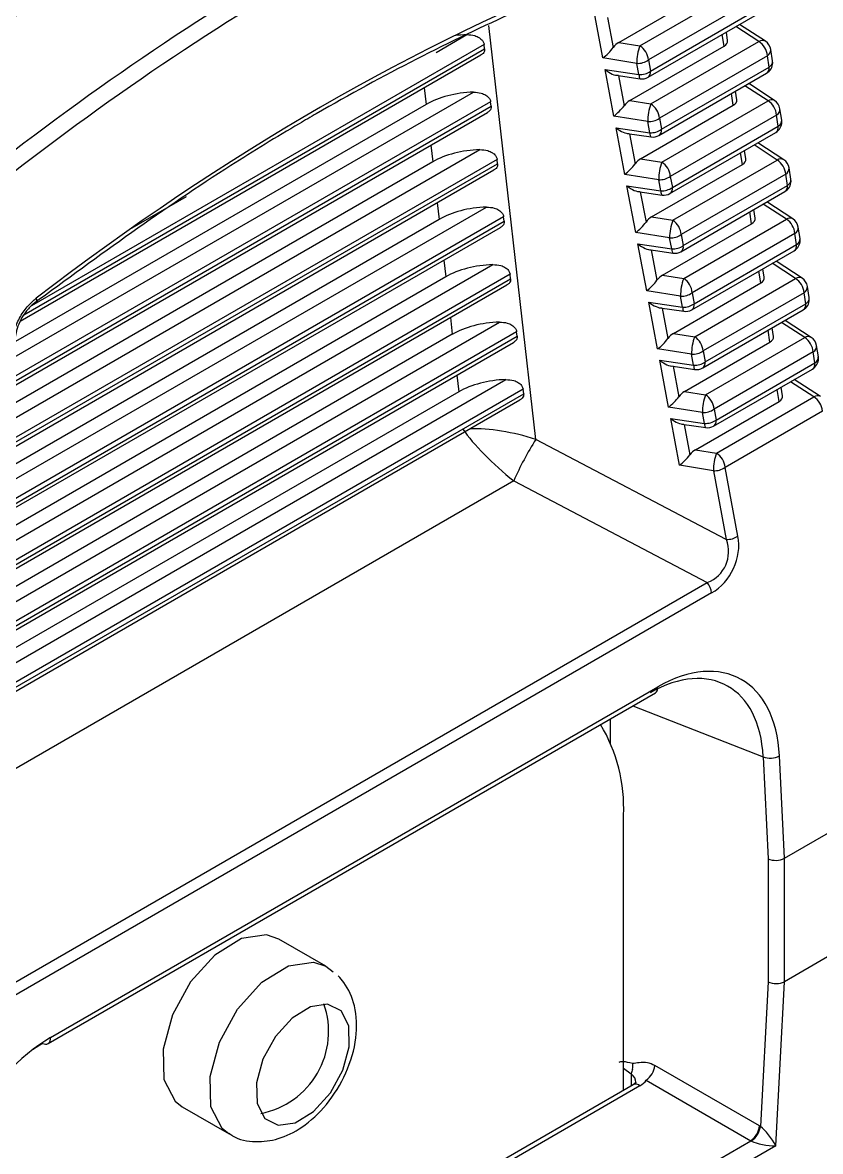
# Model space of a CAD drawing. Extents: x 8 to 113, y 1 to 87.
# Drawn here: x 19.44 to 20.1, y 71.049 to 71.982 of the extents above; entities that cross this region are included whole.
import ezdxf

# ---------------------------------------------------------------- set-up
doc = ezdxf.new("R2010")
doc.units = 0
doc.header["$MEASUREMENT"] = 0
doc.layers.add('OBJECT', color=7, linetype='CONTINUOUS')

msp = doc.modelspace()

# ---------------------------------------------------------------- linework, layer by layer
at = {"layer": 'OBJECT'}
for p, q in [((19.95076, 71.96266), (20.04153, 72.01506)), ((19.93326, 71.96544), (20.01278, 72.01135)), ((20.04853, 72.00329), (19.95776, 71.95089)), ((19.92013, 71.95257), (19.91289, 71.99102)), ((19.92395, 71.98608), (19.92863, 71.96118)), ((19.95744, 71.93661), (20.04793, 71.98885)), ((19.95951, 71.94163), (20.04999, 71.99386)), ((19.86467, 71.63732), (19.82591, 71.97947)), ((20.04911, 71.96612), (20.03005, 71.97852)), ((20.0545, 71.96637), (20.03311, 71.98029)), ((19.78217, 71.95709), (19.80768, 71.97182)), ((20.02036, 71.9624), (20.01886, 71.97207)), ((20.02326, 71.96703), (20.02219, 71.97399)), ((19.44139, 71.74024), (19.82234, 71.96016)), ((19.82193, 71.96379), (19.44777, 71.74779)), ((19.82234, 71.96016), (19.82193, 71.96379)), ((19.93326, 71.96544), (19.95076, 71.96266)), ((19.94231, 71.91734), (20.02036, 71.9624)), ((19.95981, 71.91456), (20.04911, 71.96612)), ((20.06038, 71.95014), (20.05893, 71.95952)), ((19.43838, 71.73512), (19.81928, 71.95501)), ((19.94816, 71.94812), (19.92013, 71.95257)), ((19.9499, 71.93886), (19.94816, 71.94812)), ((19.95776, 71.95089), (19.95951, 71.94163)), ((20.05611, 71.95434), (19.96681, 71.90279)), ((20.05756, 71.94496), (20.05611, 71.95434)), ((19.92194, 71.94297), (19.9499, 71.93886)), ((19.92918, 71.90447), (19.92194, 71.94297)), ((19.96649, 71.88856), (20.0555, 71.93994)), ((19.96855, 71.89357), (20.05756, 71.94496)), ((19.93106, 71.9383), (19.95099, 71.93538)), ((19.93299, 71.93802), (19.93768, 71.91308)), ((20.05669, 71.91717), (20.03759, 71.9296)), ((20.06208, 71.91742), (20.04065, 71.93137)), ((19.43343, 71.70515), (19.81306, 71.9243)), ((19.77247, 71.92799), (19.77404, 71.9142)), ((20.02794, 71.91345), (20.02643, 71.92316)), ((20.03084, 71.91808), (20.02976, 71.92508)), ((19.42267, 71.67881), (19.82772, 71.91264)), ((19.82731, 71.91627), (19.43104, 71.68751)), ((19.77404, 71.9142), (19.43446, 71.71817)), ((19.82772, 71.91264), (19.82731, 71.91627)), ((19.94231, 71.91734), (19.95981, 71.91456)), ((19.95135, 71.86924), (20.02794, 71.91345)), ((19.96886, 71.86647), (20.05669, 71.91717)), ((20.06796, 71.90123), (20.06651, 71.91057)), ((19.42239, 71.67526), (19.82466, 71.90749)), ((19.95721, 71.90002), (19.92918, 71.90447)), ((19.96681, 71.90279), (19.96855, 71.89357)), ((20.06369, 71.90539), (19.97586, 71.85469)), ((20.06514, 71.89606), (20.06369, 71.90539)), ((19.93098, 71.89491), (19.95894, 71.89081)), ((19.93823, 71.85637), (19.93098, 71.89491)), ((19.95894, 71.89081), (19.95721, 71.90002)), ((19.97759, 71.84552), (20.06514, 71.89606)), ((19.9401, 71.89025), (19.96003, 71.88732)), ((19.94203, 71.88997), (19.94673, 71.86498)), ((19.97553, 71.8405), (20.06307, 71.89104)), ((20.06966, 71.86847), (20.04819, 71.88245)), ((19.42805, 71.65141), (19.81844, 71.87678)), ((19.77786, 71.88047), (19.77942, 71.86668)), ((20.03552, 71.8645), (20.03401, 71.87426)), ((20.03842, 71.86914), (20.03733, 71.87618)), ((20.06427, 71.86822), (20.04513, 71.88068)), ((19.77942, 71.86668), (19.4236, 71.66127)), ((19.4248, 71.62941), (19.83311, 71.86512)), ((19.8327, 71.86875), (19.42785, 71.63504)), ((19.83311, 71.86512), (19.8327, 71.86875)), ((19.95135, 71.86924), (19.96886, 71.86647)), ((19.9604, 71.82114), (20.03552, 71.8645)), ((19.97791, 71.81837), (20.06427, 71.86822)), ((19.41819, 71.62222), (19.83004, 71.85997)), ((19.96626, 71.85192), (19.93823, 71.85637)), ((19.97586, 71.85469), (19.97759, 71.84552)), ((20.07127, 71.85645), (19.98491, 71.80659)), ((20.07271, 71.84715), (20.07127, 71.85645)), ((20.07553, 71.85233), (20.07409, 71.86162)), ((19.94002, 71.84686), (19.96798, 71.84275)), ((19.94727, 71.80827), (19.94002, 71.84686)), ((19.96798, 71.84275), (19.96626, 71.85192)), ((19.98663, 71.79746), (20.07271, 71.84715)), ((19.52909, 71.811), (19.57599, 71.83807)), ((19.94914, 71.84219), (19.96907, 71.83927)), ((19.95107, 71.84191), (19.95578, 71.81688)), ((19.98457, 71.79245), (20.07065, 71.84214)), ((19.42267, 71.59768), (19.82383, 71.82927)), ((19.78324, 71.83295), (19.7848, 71.81916)), ((20.046, 71.82019), (20.0449, 71.82728)), ((20.07185, 71.81927), (20.05267, 71.83176)), ((20.07724, 71.81952), (20.05573, 71.83353)), ((19.7848, 71.81916), (19.41821, 71.60754)), ((19.42308, 71.5778), (19.83849, 71.81761)), ((19.83808, 71.82124), (19.4237, 71.58202)), ((19.83849, 71.81761), (19.83808, 71.82124)), ((19.9604, 71.82114), (19.97791, 71.81837)), ((19.98696, 71.77027), (20.07185, 71.81927)), ((20.0431, 71.81556), (20.04158, 71.82536)), ((19.414, 71.56917), (19.83542, 71.81245)), ((19.97531, 71.80382), (19.94727, 71.80827)), ((19.96945, 71.77304), (20.0431, 71.81556)), ((20.0831, 71.80343), (20.08167, 71.81267)), ((19.94906, 71.7988), (19.97702, 71.7947)), ((19.95632, 71.76017), (19.94906, 71.7988)), ((19.97702, 71.7947), (19.97531, 71.80382)), ((19.98491, 71.80659), (19.98663, 71.79746)), ((20.07885, 71.8075), (19.99396, 71.75849)), ((20.08028, 71.79825), (20.07885, 71.8075)), ((19.95818, 71.79414), (19.97811, 71.79121)), ((19.96011, 71.79386), (19.96483, 71.76878)), ((19.99361, 71.74439), (20.07822, 71.79324)), ((19.99567, 71.74941), (20.08028, 71.79825)), ((19.41728, 71.54395), (19.82921, 71.78175)), ((19.78862, 71.78544), (19.79019, 71.77165)), ((20.07943, 71.77033), (20.0602, 71.78284)), ((20.08482, 71.77058), (20.06327, 71.78461)), ((19.79019, 71.77165), (19.41283, 71.5538)), ((19.84346, 71.77372), (19.41951, 71.52897)), ((19.84387, 71.77009), (19.84346, 71.77372)), ((19.96945, 71.77304), (19.98696, 71.77027)), ((20.05068, 71.76661), (20.04915, 71.77646)), ((20.05358, 71.77124), (20.05248, 71.77838)), ((19.4183, 71.52103), (19.84081, 71.76493)), ((19.41919, 71.52492), (19.84387, 71.77009)), ((19.9785, 71.72494), (20.05068, 71.76661)), ((19.99601, 71.72217), (20.07943, 71.77033)), ((20.09067, 71.75453), (20.08925, 71.76373)), ((19.98435, 71.75573), (19.95632, 71.76017)), ((19.98606, 71.74664), (19.98435, 71.75573)), ((19.99396, 71.75849), (19.99567, 71.74941)), ((20.08643, 71.75855), (20.00301, 71.71039)), ((20.08785, 71.74935), (20.08643, 71.75855)), ((19.9581, 71.75075), (19.98606, 71.74664)), ((19.96537, 71.71207), (19.9581, 71.75075)), ((19.96722, 71.74608), (19.98715, 71.74316)), ((19.96915, 71.7458), (19.97388, 71.72068)), ((20.00265, 71.69634), (20.08579, 71.74433)), ((20.00471, 71.70135), (20.08785, 71.74935)), ((19.4119, 71.49022), (19.83459, 71.73423)), ((19.79401, 71.73792), (19.79557, 71.72413)), ((20.08701, 71.72138), (20.06774, 71.73392)), ((20.0924, 71.72163), (20.07081, 71.73568)), ((19.79557, 71.72413), (19.40859, 71.50073)), ((19.84884, 71.7262), (19.41531, 71.47593)), ((19.84926, 71.72257), (19.84884, 71.7262)), ((19.9785, 71.72494), (19.99601, 71.72217)), ((20.05825, 71.71766), (20.05672, 71.72755)), ((20.06116, 71.72229), (20.06005, 71.72947)), ((19.41471, 71.46833), (19.84619, 71.71742)), ((19.41499, 71.47187), (19.84926, 71.72257)), ((19.98755, 71.67684), (20.05825, 71.71766)), ((20.00506, 71.67407), (20.08701, 71.72138)), ((20.09825, 71.70562), (20.09683, 71.71478)), ((19.9934, 71.70763), (19.96537, 71.71207)), ((19.9951, 71.69859), (19.9934, 71.70763)), ((20.00301, 71.71039), (20.00471, 71.70135)), ((20.09401, 71.7096), (20.01206, 71.66229)), ((20.09542, 71.70045), (20.09401, 71.7096)), ((19.96714, 71.70269), (19.9951, 71.69859)), ((19.97442, 71.66397), (19.96714, 71.70269)), ((19.97626, 71.69803), (19.99619, 71.6951)), ((19.97819, 71.69775), (19.98292, 71.67259)), ((20.01375, 71.6533), (20.09542, 71.70045)), ((19.40652, 71.43648), (19.83997, 71.68671)), ((19.79939, 71.6904), (19.80095, 71.67661)), ((20.01169, 71.64828), (20.09336, 71.69543)), ((20.09998, 71.67268), (20.07835, 71.68676)), ((19.85423, 71.67868), (19.41112, 71.42288)), ((19.85464, 71.67505), (19.85423, 71.67868)), ((20.06583, 71.66871), (20.06429, 71.67865)), ((20.06874, 71.67335), (20.06762, 71.68057)), ((20.09459, 71.67243), (20.07528, 71.685)), ((19.80095, 71.67661), (19.4044, 71.44768)), ((19.41052, 71.41528), (19.85157, 71.6699)), ((19.4108, 71.41883), (19.85464, 71.67505)), ((19.98755, 71.67684), (20.00506, 71.67407)), ((19.9966, 71.62875), (20.06583, 71.66871)), ((20.0141, 71.62597), (20.09459, 71.67243)), ((20.00245, 71.65953), (19.97442, 71.66397)), ((20.00414, 71.65053), (20.00245, 71.65953)), ((20.01206, 71.66229), (20.01375, 71.6533)), ((20.10159, 71.66066), (20.0211, 71.61419)), ((19.97618, 71.65464), (20.00414, 71.65053)), ((19.98347, 71.61587), (19.97618, 71.65464)), ((19.9853, 71.64998), (20.00523, 71.64705)), ((19.98723, 71.64969), (19.99197, 71.62449)), ((20.02218, 71.55465), (19.86467, 71.63732)), ((19.9966, 71.62875), (20.0141, 71.62597)), ((20.0115, 71.61143), (19.98347, 71.61587)), ((20.03178, 71.55742), (20.0211, 71.61419)), ((19.84643, 71.60299), (19.39613, 71.34303)), ((19.84643, 71.60299), (20.00642, 71.51903)), ((20.0115, 71.61143), (20.02218, 71.55465)), ((19.41108, 71.17535), (20.00642, 71.51903)), ((20.00995, 71.51035), (19.41461, 71.16667)), ((19.46145, 71.13789), (19.96349, 71.42771)), ((19.46352, 71.1429), (19.96556, 71.43273)), ((19.945, 71.41703), (20.0526, 71.37491)), ((19.92655, 71.38579), (19.92655, 71.40639)), ((20.0526, 71.37491), (20.05669, 71.29055)), ((20.07019, 71.29111), (20.06609, 71.37568)), ((20.07019, 71.29111), (20.15149, 71.33804)), ((19.93721, 71.09925), (19.93721, 71.32659)), ((20.05669, 71.29055), (20.05669, 71.18892)), ((20.07019, 71.29111), (20.07019, 71.29111)), ((20.07019, 71.18904), (20.07019, 71.29111)), ((20.15118, 71.23579), (20.07019, 71.18904)), ((19.69118, 71.20178), (19.65229, 71.22423)), ((19.6912, 71.20177), (19.69711, 71.19715)), ((20.05669, 71.18892), (20.05043, 71.06929)), ((20.06309, 71.05342), (20.07019, 71.18904)), ((20.07019, 71.18904), (20.07019, 71.18904)), ((19.93721, 71.11762), (19.9436, 71.11285)), ((20.0496, 71.06979), (19.96306, 71.11975)), ((19.9436, 71.11285), (19.9436, 71.10293)), ((19.95074, 71.10293), (19.37847, 70.77257)), ((19.94513, 71.10382), (19.37866, 70.7768)), ((19.95602, 71.10755), (20.04256, 71.05759)), ((19.5723, 71.08566), (19.61119, 71.06321)), ((20.06309, 71.05342), (19.37046, 70.65358)), ((19.37811, 70.67401), (20.04256, 71.05759))]:
    msp.add_line(p, q, dxfattribs=at)
at = {"layer": 'OBJECT', "flags": 128}
for points in [[(19.9499, 71.93886), (19.95001, 71.9376), (19.95019, 71.93659), (19.95045, 71.93587), (19.95078, 71.93546), (19.95099, 71.93538)], [(19.95894, 71.89081), (19.95905, 71.88954), (19.95923, 71.88853), (19.95949, 71.88782), (19.95982, 71.88741), (19.96003, 71.88732)], [(19.96798, 71.84275), (19.96809, 71.84149), (19.96827, 71.84048), (19.96853, 71.83976), (19.96886, 71.83935), (19.96907, 71.83927)], [(19.97702, 71.7947), (19.97713, 71.79343), (19.97731, 71.79242), (19.97757, 71.79171), (19.9779, 71.7913), (19.97811, 71.79121)], [(19.45162, 71.75398), (19.45176, 71.75297), (19.45175, 71.75204), (19.45162, 71.75122), (19.45134, 71.75053), (19.45095, 71.74996), (19.45043, 71.74954), (19.4498, 71.74927), (19.44907, 71.74916)], [(19.98606, 71.74664), (19.98617, 71.74538), (19.98635, 71.74437), (19.98661, 71.74365), (19.98694, 71.74324), (19.98715, 71.74316)], [(19.9951, 71.69859), (19.99521, 71.69732), (19.99539, 71.69632), (19.99565, 71.6956), (19.99598, 71.69519), (19.99619, 71.6951)], [(20.00414, 71.65053), (20.00425, 71.64927), (20.00443, 71.64826), (20.00469, 71.64754), (20.00502, 71.64713), (20.00523, 71.64705)], [(19.65229, 71.22423), (19.64208, 71.22767), (19.62141, 71.22467), (19.59935, 71.21106), (19.57926, 71.1889), (19.5642, 71.16157), (19.55646, 71.13324), (19.55723, 71.1082), (19.56637, 71.09029), (19.5723, 71.08566)], [(19.61096, 71.06334), (19.60526, 71.06784), (19.59612, 71.08575), (19.59536, 71.11079), (19.60309, 71.13912), (19.61815, 71.16645), (19.63824, 71.18861), (19.6603, 71.20222), (19.68097, 71.20522), (19.6912, 71.20177)], [(19.64053, 71.07597), (19.65162, 71.07042), (19.66584, 71.07248), (19.681, 71.08184), (19.69481, 71.09707), (19.70517, 71.11586), (19.71048, 71.13534), (19.70996, 71.15255), (19.70367, 71.16487), (19.69258, 71.17042), (19.67837, 71.16836), (19.6632, 71.159), (19.64939, 71.14376), (19.63904, 71.12498), (19.63372, 71.10549), (19.63424, 71.08828), (19.64053, 71.07597)]]:
    msp.add_lwpolyline(points, dxfattribs=at)
at = {"layer": 'OBJECT'}
for centre, radius, start, end in [((20.05202, 71.96162), 0.00535, 62.38314, 122.95598), ((20.04905, 71.95799), 0.01, 8.80187, 56.93993), ((19.98755, 71.94857), 0.0394, 159.03973, 180.65242), ((19.94231, 71.94967), 0.0155, 4.5064, 56.94977), ((20.04066, 71.95312), 0.0155, 4.5062, 56.95058), ((20.05326, 71.95925), 0.00568, 300.14338, 2.67437), ((19.94908, 71.96298), 0.01488, 266.44547, 305.68678), ((20.0505, 71.94861), 0.01, 299.99731, 0), ((20.05471, 71.94987), 0.00568, 300.14648, 2.67126), ((20.0505, 71.94861), 0.01, 0, 8.80187), ((19.95083, 71.95371), 0.01488, 266.44482, 305.68677), ((19.95457, 71.94072), 0.00502, 304.94289, 10.36072), ((20.05247, 71.94412), 0.00517, 306.00156, 9.30204), ((19.95245, 71.94527), 0.01, 261.64883, 299.99731), ((19.9966, 71.90047), 0.0394, 159.04057, 180.65241), ((19.95136, 71.90157), 0.0155, 4.5062, 56.95058), ((20.0596, 71.91268), 0.00535, 62.38284, 122.95734), ((20.04824, 71.90417), 0.0155, 4.50742, 56.9493), ((20.05663, 71.90904), 0.01, 8.80187, 56.93993), ((20.06084, 71.9103), 0.00568, 300.14714, 2.67046), ((19.95813, 71.91488), 0.01488, 266.4453, 305.68695), ((20.06228, 71.90097), 0.00568, 300.14565, 2.67196), ((20.05807, 71.8997), 0.01, 0, 8.80187), ((19.95987, 71.90566), 0.01488, 266.44489, 305.68638), ((19.96361, 71.89267), 0.00502, 304.94443, 10.35917), ((20.05807, 71.8997), 0.01, 299.99731, 0), ((20.06004, 71.89522), 0.00517, 306.00038, 9.30322), ((19.96149, 71.89722), 0.01, 261.64883, 299.99731), ((20.00565, 71.85237), 0.0394, 159.03972, 180.65241), ((19.96041, 71.85347), 0.0155, 4.50742, 56.9493), ((20.06718, 71.86373), 0.00535, 62.38363, 122.95549), ((20.05582, 71.85523), 0.0155, 4.5062, 56.95058), ((20.06421, 71.86009), 0.01, 8.80187, 56.93993), ((19.96718, 71.86678), 0.01488, 266.44527, 305.68599), ((20.06842, 71.86136), 0.00568, 300.14297, 2.67463), ((19.96891, 71.8576), 0.01488, 266.44459, 305.68683), ((19.97265, 71.84461), 0.00502, 304.9431, 10.3605), ((20.06565, 71.8508), 0.01, 299.99731, 0), ((20.06761, 71.84632), 0.00517, 306.00044, 9.30316), ((20.06986, 71.85207), 0.00568, 300.14589, 2.67185), ((20.06565, 71.8508), 0.01, 0, 8.80187), ((19.97053, 71.84916), 0.01, 261.64883, 299.99731), ((20.0147, 71.80427), 0.0394, 159.04064, 180.65236), ((19.96946, 71.80537), 0.0155, 4.5062, 56.95058), ((20.07476, 71.81478), 0.00535, 62.38284, 122.9575), ((20.06339, 71.80628), 0.0155, 4.50738, 56.94937), ((20.07179, 71.81114), 0.01, 8.80187, 56.93993), ((20.076, 71.81241), 0.00568, 300.14552, 2.67208), ((19.97623, 71.81868), 0.01488, 266.44548, 305.68693), ((20.07322, 71.8019), 0.01, 299.99731, 0), ((20.07743, 71.80316), 0.00568, 300.14559, 2.67208), ((20.07322, 71.8019), 0.01, 0, 8.80187), ((19.97795, 71.80955), 0.01488, 266.44462, 305.68664), ((19.97957, 71.80111), 0.01, 261.64883, 299.99731), ((19.98169, 71.79656), 0.00502, 304.94332, 10.36028), ((20.07518, 71.79742), 0.00517, 306.00045, 9.30315), ((20.08234, 71.76583), 0.00535, 62.38319, 122.95731), ((20.07937, 71.7622), 0.01, 8.80187, 56.93993), ((20.02375, 71.75617), 0.0394, 159.04112, 180.65101), ((19.9785, 71.75727), 0.0155, 4.50738, 56.94937), ((20.07097, 71.75733), 0.0155, 4.50627, 56.95), ((20.08358, 71.76346), 0.00568, 300.14308, 2.67456), ((19.98528, 71.77058), 0.01488, 266.44463, 305.68671), ((20.08079, 71.753), 0.01, 299.99731, 0), ((20.085, 71.75426), 0.00568, 300.14551, 2.67213), ((20.08079, 71.753), 0.01, 0, 8.80187), ((19.98699, 71.76149), 0.01488, 266.44477, 305.68658), ((19.98861, 71.75305), 0.01, 261.64883, 299.99731), ((19.99073, 71.7485), 0.00502, 304.94329, 10.36031), ((20.08275, 71.74851), 0.00517, 306.00069, 9.30291), ((20.03279, 71.70808), 0.03939, 159.03903, 180.6531), ((19.98755, 71.70917), 0.0155, 4.50627, 56.95), ((20.08992, 71.71689), 0.00535, 62.38472, 122.95464), ((20.07855, 71.70838), 0.0155, 4.50705, 56.9497), ((20.08695, 71.71325), 0.01, 8.80187, 56.93993), ((20.09115, 71.71451), 0.00568, 300.14552, 2.67213), ((19.99433, 71.72248), 0.01488, 266.4455, 305.68687), ((20.09257, 71.70536), 0.00568, 300.14551, 2.67213), ((20.08836, 71.70409), 0.01, 0, 8.80187), ((19.99603, 71.71344), 0.01488, 266.44388, 305.68738), ((19.99765, 71.705), 0.01, 261.64883, 299.99731), ((19.99977, 71.70045), 0.00502, 304.94353, 10.36007), ((20.08836, 71.70409), 0.01, 299.99731, 0), ((20.09033, 71.69961), 0.00517, 306.00049, 9.30311), ((20.04185, 71.65998), 0.0394, 159.04112, 180.65101), ((19.9966, 71.66107), 0.0155, 4.50705, 56.9497), ((20.0975, 71.66794), 0.00535, 62.38359, 122.95712), ((20.08613, 71.65944), 0.0155, 4.50629, 56.94997), ((20.00337, 71.67438), 0.01488, 266.44398, 305.68738), ((20.00507, 71.66538), 0.01488, 266.44397, 305.6874), ((20.00881, 71.65239), 0.00502, 304.9433, 10.3603), ((20.00669, 71.65694), 0.01, 261.64883, 299.99731), ((20.0821, 71.49981), 0.25726, 147.69008, 156.35492), ((20.05089, 71.61188), 0.03939, 159.03969, 180.65262), ((20.00565, 71.61298), 0.0155, 4.50629, 56.94997), ((20.01242, 71.62628), 0.01488, 266.44536, 305.68693), ((20.0231, 71.56951), 0.01488, 266.44528, 305.68705), ((19.99437, 71.50908), 0.01563, 4.67964, 39.54986), ((19.96057, 71.43185), 0.00506, 305.29099, 10.01261), ((19.80291, 71.33254), 0.13443, 357.46501, 30.90972), ((20.05849, 71.39009), 0.01628, 248.78262, 297.80657), ((19.62449, 71.1479), 0.06887, 280.73909, 19.2663), ((19.45942, 71.14205), 0.00463, 239.49286, 296.05484), ((19.45853, 71.14202), 0.00506, 305.29099, 10.01261), ((19.9312, 71.11929), 0.0137, 349.54098, 8.51939), ((19.94483, 71.12214), 0.01839, 307.47263, 352.52737), ((19.95555, 71.11171), 0.012, 154.89478, 174.57008), ((19.94727, 71.09912), 0.00516, 47.63629, 114.5142), ((20.03137, 71.07218), 0.01839, 307.47496, 352.52504), ((20.03109, 71.07304), 0.0197, 307.21326, 349.00369)]:
    msp.add_arc(centre, radius, start, end, dxfattribs=at)
for centre, major_axis, ratio, start_param, end_param in [((19.75823, 70.15209), (1.03077, 2.00185), 0.606843, 0.574391, 0.937899), ((19.76529, 70.14844), (1.02574, 1.9932), 0.60697, 0.574247, 0.937755), ((19.76776, 70.09299), (0.99276, 1.93123), 0.606953, 0.600984, 0.910013), ((19.81113, 71.93682), (0.06026, -0.00006), 0.581691, 1.628662, 1.801841), ((20.01322, 71.96653), (0.01008, -0.00003), 0.578066, 5.500531, 6.374197), ((19.92267, 71.95898), (0.00839, 0.00863), 0.259031, 4.154567, 5.208979), ((19.93388, 71.9572), (0.00622, 0.00869), 0.616507, 0.936244, 1.553976), ((19.92448, 71.94938), (0.01054, -0.01013), 0.443807, 4.891715, 5.946127), ((19.81651, 71.88931), (0.06026, -0.00006), 0.581691, 1.628662, 2.353592), ((19.93172, 71.91088), (0.00839, 0.00863), 0.259031, 4.154567, 5.208979), ((19.94293, 71.9091), (0.00622, 0.00869), 0.616507, 0.936244, 1.553976), ((20.0208, 71.91758), (0.01008, -0.00003), 0.578066, 5.500531, 6.374197), ((19.93352, 71.90132), (0.01054, -0.01013), 0.443807, 4.891715, 5.946127), ((19.82189, 71.84179), (0.06026, -0.00006), 0.581691, 1.628662, 2.353592), ((19.94077, 71.86278), (0.00839, 0.00863), 0.259031, 4.154567, 5.208979), ((19.95198, 71.861), (0.00622, 0.00869), 0.616507, 0.936244, 1.553976), ((20.02838, 71.86864), (0.01008, -0.00003), 0.578066, 5.500531, 6.374197), ((19.94256, 71.85327), (0.01054, -0.01013), 0.443807, 4.891715, 5.946127), ((19.82727, 71.79427), (0.06026, -0.00006), 0.581691, 1.628662, 2.353592), ((19.96103, 71.8129), (0.00622, 0.00869), 0.616507, 0.936244, 1.553976), ((20.03596, 71.81969), (0.01008, -0.00003), 0.578066, 5.500531, 6.374197), ((19.94982, 71.81468), (0.00839, 0.00863), 0.259031, 4.154567, 5.208979), ((19.9516, 71.80521), (0.01054, -0.01013), 0.443807, 4.891715, 5.946127), ((19.83266, 71.74675), (0.06026, -0.00006), 0.581691, 1.628662, 2.353592), ((19.97008, 71.7648), (0.00622, 0.00869), 0.616507, 0.936244, 1.553976), ((20.04354, 71.77074), (0.01008, -0.00003), 0.578066, 5.500531, 6.374197), ((19.95887, 71.76658), (0.00839, 0.00863), 0.259031, 4.154567, 5.208979), ((19.96064, 71.75716), (0.01054, -0.01013), 0.443807, 4.891715, 5.946127), ((19.83804, 71.69923), (0.06026, -0.00006), 0.581691, 1.628662, 2.353592), ((19.97913, 71.7167), (0.00622, 0.00869), 0.616507, 0.936244, 1.553976), ((19.96791, 71.71848), (0.00839, 0.00863), 0.259031, 4.154567, 5.208979), ((20.05112, 71.72179), (0.01008, -0.00003), 0.578066, 5.500531, 6.374197), ((19.96968, 71.7091), (0.01054, -0.01013), 0.443807, 4.891715, 5.946127), ((19.84342, 71.65172), (0.06026, -0.00006), 0.581691, 1.628662, 2.353592), ((19.97696, 71.67038), (0.00839, 0.00863), 0.259031, 4.154567, 5.208979), ((19.98818, 71.66861), (0.00622, 0.00869), 0.616507, 0.936244, 1.553976), ((20.0587, 71.67285), (0.01008, -0.00003), 0.578066, 5.500531, 6.374197), ((19.97872, 71.66105), (0.01054, -0.01013), 0.443807, 4.891715, 5.946127), ((19.84688, 71.62119), (0.04783, -0.04146), 0.225659, 3.849173, 4.89637), ((19.84688, 71.62119), (0.06168, -0.01513), 0.320651, 1.357691, 2.282996), ((19.98601, 71.62228), (0.00839, 0.00863), 0.259031, 4.154567, 5.208979), ((19.99722, 71.62051), (0.00622, 0.00869), 0.616507, 0.936244, 1.553976), ((19.99778, 71.54428), (0.01775, 0.03585), 0.831447, 4.037198, 5.448723), ((19.99072, 71.54793), (0.02983, -0.01688), 0.875287, 5.663583, 7.075109), ((19.97031, 71.31951), (0.06254, 0.12019), 0.605304, 5.479606, 7.042806), ((19.96324, 71.32315), (0.05895, 0.11083), 0.607467, 5.485361, 7.048561), ((20.06312, 71.29497), (0.01, 0.00024), 0.563161, 4.000594, 5.484124), ((20.06312, 71.19334), (0.01, -0.00026), 0.591308, 4.029737, 5.513267), ((19.46884, 71.03002), (0.06232, 0.11985), 0.60894, 0.762301, 2.325501), ((19.46178, 71.03366), (0.05737, 0.11115), 0.603746, 0.760686, 0.85253), ((20.04277, 71.05734), (0.10985, -0.06441), 0.111287, 2.734051, 3.108061), ((19.93245, 71.10715), (0.01493, -0.00221), 0.653323, 0.100655, 0.829602), ((19.93306, 71.11492), (0.02497, -0.00208), 0.625176, 5.549723, 5.927657), ((20.04826, 71.05417), (-0.01142, 0.01647), 0.62527, 5.304576, 5.358656), ((20.05603, 71.05794), (-0.00896, 0.01244), 0.233872, 4.179366, 5.663024), ((20.04183, 71.04975), (-0.00655, 0.00768), 0.666013, 5.234405, 5.288485), ((20.05603, 71.05794), (0.0154, -0.00204), 0.262149, 3.739569, 5.223228)]:
    msp.add_ellipse(centre, major_axis=major_axis, ratio=ratio, start_param=start_param, end_param=end_param, dxfattribs=at)
for points, knots in [([(19.52297, 72.09269), (19.47323, 72.062), (19.37434, 72.00099), (19.28849, 71.92513), (19.24582, 71.88743)], [0, 0, 0, 0, 0.5029819, 1, 1, 1, 1]), ([(19.59073, 72.086), (19.54279, 72.05708), (19.44692, 71.99922), (19.35222, 71.92713), (19.30487, 71.89108)], [0, 0, 0, 0, 0.5, 1, 1, 1, 1]), ([(19.91927, 72.02061), (19.91458, 72.01876), (19.89109, 72.00953), (19.81252, 71.9762), (19.73355, 71.93586), (19.65493, 71.89), (19.57635, 71.8423), (19.50341, 71.78893), (19.44907, 71.74916)], [0, 0, 0, 0, 0.029968, 0.149857, 0.5, 0.529967, 0.649857, 1, 1, 1, 1]), ([(19.80768, 71.97182), (19.80988, 71.97172), (19.81357, 71.97154), (19.81795, 71.96951), (19.82051, 71.96726), (19.82167, 71.96526), (19.82187, 71.96414), (19.82193, 71.96379)], [0, 0, 0, 0, 0.3459343, 0.5774792, 0.7673162, 0.9280038, 1, 1, 1, 1]), ([(19.82234, 71.96016), (19.82233, 71.95947), (19.82231, 71.95809), (19.82117, 71.95629), (19.81989, 71.95544), (19.81927, 71.95502)], [0, 0, 0, 0, 0.338257, 0.676498, 1, 1, 1, 1]), ([(19.81306, 71.9243), (19.81527, 71.9242), (19.81895, 71.92402), (19.82333, 71.922), (19.82589, 71.91974), (19.82705, 71.91775), (19.82725, 71.91662), (19.82731, 71.91627)], [0, 0, 0, 0, 0.345935, 0.577479, 0.767317, 0.928003, 1, 1, 1, 1]), ([(19.82772, 71.91264), (19.82771, 71.91195), (19.82769, 71.91057), (19.82655, 71.90877), (19.82527, 71.90792), (19.82465, 71.9075)], [0, 0, 0, 0, 0.338258, 0.676499, 1, 1, 1, 1]), ([(19.81844, 71.87678), (19.82065, 71.87668), (19.82434, 71.8765), (19.82871, 71.87448), (19.83128, 71.87222), (19.83243, 71.87023), (19.83263, 71.8691), (19.8327, 71.86875)], [0, 0, 0, 0, 0.345935, 0.577479, 0.767317, 0.928004, 1, 1, 1, 1]), ([(19.83311, 71.86512), (19.8331, 71.86443), (19.83307, 71.86305), (19.83194, 71.86125), (19.83066, 71.8604), (19.83003, 71.85998)], [0, 0, 0, 0, 0.338258, 0.676497, 1, 1, 1, 1]), ([(19.82383, 71.82927), (19.82603, 71.82916), (19.82972, 71.82899), (19.83409, 71.82696), (19.83666, 71.8247), (19.83782, 71.82271), (19.83802, 71.82158), (19.83808, 71.82124)], [0, 0, 0, 0, 0.345934, 0.577479, 0.767316, 0.928003, 1, 1, 1, 1]), ([(19.83849, 71.81761), (19.83848, 71.81692), (19.83846, 71.81554), (19.83732, 71.81373), (19.83604, 71.81288), (19.83542, 71.81247)], [0, 0, 0, 0, 0.338257, 0.676496, 1, 1, 1, 1]), ([(19.82921, 71.78175), (19.83142, 71.78164), (19.8351, 71.78147), (19.83948, 71.77944), (19.84204, 71.77719), (19.8432, 71.77519), (19.8434, 71.77407), (19.84346, 71.77372)], [0, 0, 0, 0, 0.345934, 0.577479, 0.767316, 0.928004, 1, 1, 1, 1]), ([(19.84387, 71.77009), (19.84386, 71.7694), (19.84384, 71.76802), (19.8427, 71.76622), (19.84142, 71.76536), (19.8408, 71.76495)], [0, 0, 0, 0, 0.338257, 0.676497, 1, 1, 1, 1]), ([(19.43172, 71.71738), (19.43224, 71.72095), (19.43328, 71.72811), (19.43815, 71.73888), (19.44451, 71.74787), (19.44935, 71.75203), (19.45162, 71.75398)], [0, 0, 0, 0, 0.261879, 0.524406, 0.776419, 1, 1, 1, 1]), ([(19.44907, 71.74916), (19.44696, 71.74716), (19.44321, 71.7436), (19.43864, 71.73628), (19.43548, 71.72881), (19.43468, 71.72408), (19.43427, 71.72163)], [0, 0, 0, 0, 0.2953353, 0.5247159, 0.7544597, 1, 1, 1, 1]), ([(19.83459, 71.73423), (19.8368, 71.73413), (19.84048, 71.73395), (19.84486, 71.73192), (19.84743, 71.72967), (19.84858, 71.72767), (19.84878, 71.72655), (19.84884, 71.7262)], [0, 0, 0, 0, 0.3459346, 0.5774777, 0.7673165, 0.9280037, 1, 1, 1, 1]), ([(19.84926, 71.72257), (19.84924, 71.72188), (19.84922, 71.7205), (19.84808, 71.7187), (19.84681, 71.71785), (19.84618, 71.71743)], [0, 0, 0, 0, 0.3382577, 0.6764965, 1, 1, 1, 1]), ([(19.83997, 71.68671), (19.84218, 71.68661), (19.84587, 71.68643), (19.85024, 71.68441), (19.85281, 71.68215), (19.85396, 71.68016), (19.85417, 71.67903), (19.85423, 71.67868)], [0, 0, 0, 0, 0.3459347, 0.5774779, 0.7673168, 0.9280034, 1, 1, 1, 1]), ([(19.85464, 71.67505), (19.85463, 71.67436), (19.85461, 71.67298), (19.85347, 71.67118), (19.85219, 71.67033), (19.85156, 71.66991)], [0, 0, 0, 0, 0.338258, 0.676497, 1, 1, 1, 1]), ([(19.61111, 71.06396), (19.61207, 71.06317), (19.61809, 71.05822), (19.63298, 71.05602), (19.65264, 71.0584), (19.67295, 71.0686), (19.69274, 71.08706), (19.70895, 71.11331), (19.71735, 71.14212), (19.71646, 71.16794), (19.70923, 71.18499), (19.70295, 71.19207), (19.70139, 71.19382)], [0, 0, 0, 0, 0.0186476, 0.1176, 0.2125934, 0.3203831, 0.4494341, 0.586946, 0.7263138, 0.8568611, 0.9645383, 1, 1, 1, 1]), ([(19.96306, 71.11975), (19.96101, 71.12071), (19.95642, 71.12286), (19.95053, 71.12208), (19.94656, 71.12156), (19.94475, 71.12132)], [0, 0, 0, 0, 0.305419, 0.682483, 1, 1, 1, 1]), ([(19.94745, 71.10592), (19.94745, 71.10592), (19.94746, 71.10592), (19.94742, 71.10542), (19.94579, 71.10428), (19.94513, 71.10382)], [0, 0, 0, 0, 0.061415, 0.613874, 1, 1, 1, 1])]:
    msp.add_open_spline(points, degree=3, knots=knots, dxfattribs=at)

doc.saveas('drawing.dxf')
